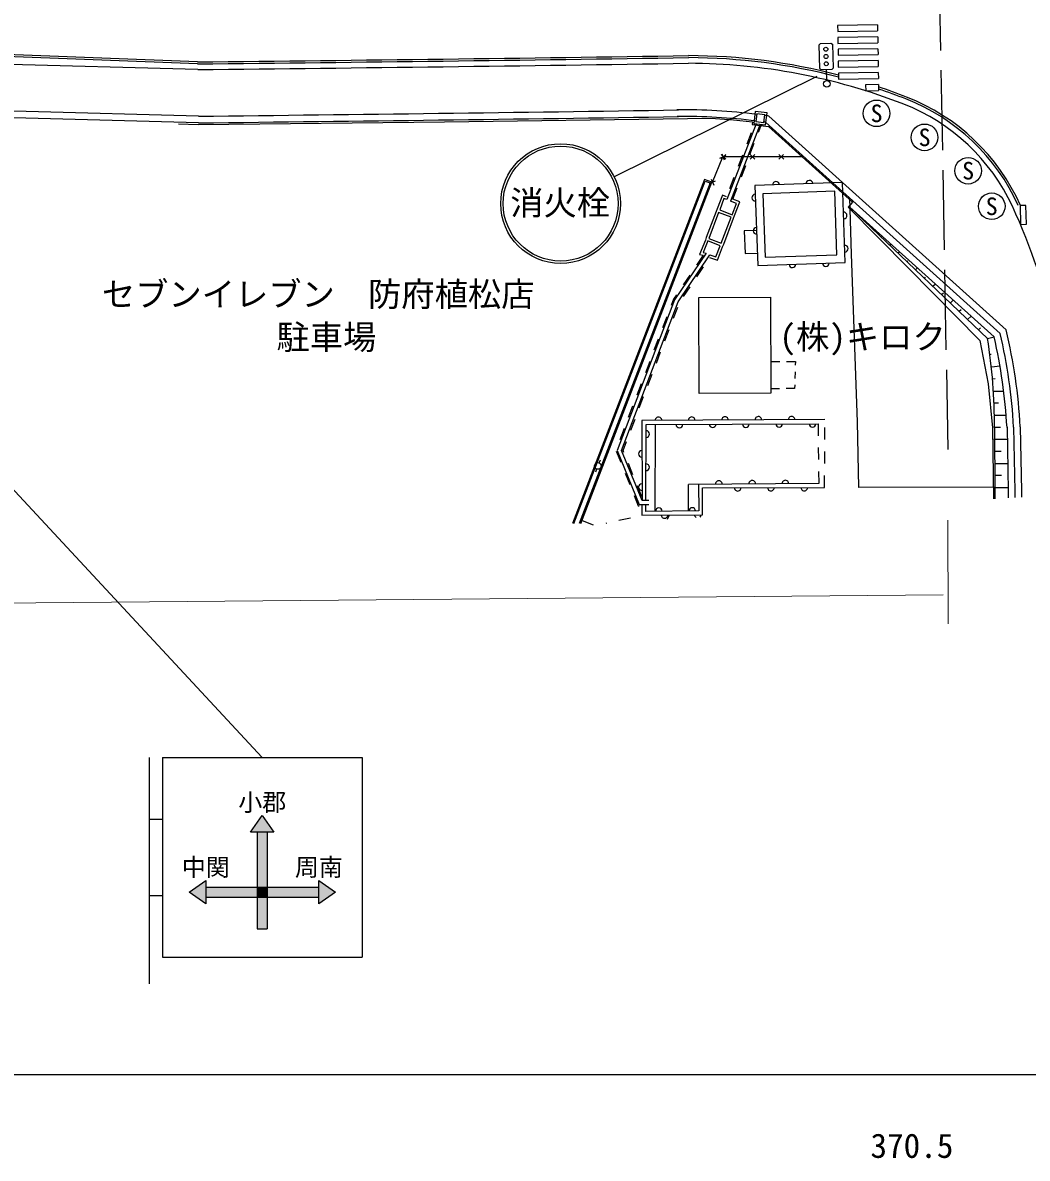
# Model space of a CAD drawing. Units: millimetres, scale not verified. Extents: x 40000 to 680000, y 20000 to 380000.
# Drawn here: x 371680 to 447169, y 198715 to 284040 of the extents above; entities that cross this region are included whole.
import ezdxf
from ezdxf.enums import TextEntityAlignment as Align

# ---------------------------------------------------------------- set-up
doc = ezdxf.new("R2010")
doc.units = ezdxf.units.MM
doc.header["$LTSCALE"] = 1000
doc.linetypes.add('DASHED', pattern=[7.5, 6, -1.5])
for name, color, linetype, lineweight in [('M-BGD', 7, 'Continuous', 25), ('M-BGD-EXST', 7, 'Continuous', 25), ('M-BMK-ROW', 30, 'Continuous', 25), ('M-STR-HTXT', 7, 'Continuous', 13), ('M-STR-STRC', 7, 'Continuous', 25), ('M-TTL-BAND', 7, 'Continuous', 25)]:
    doc.layers.add(name, color=color, linetype=linetype, lineweight=lineweight)
doc.layers.add('M-BMK-HTXT', color=7, linetype='Continuous')
doc.styles.add('ＭＳ ゴシック', font='')
doc.styles.get('ＭＳ ゴシック').set_extended_font_data('MS Gothic')

msp = doc.modelspace()

# ---------------------------------------------------------------- hatches: boundary and pattern name
at = {"layer": 'M-STR-STRC'}
for points in [[(389683, 224464), (390558, 223214), (390058, 223214), (389308, 223214), (388808, 223214)], [(389308, 223214), (390058, 223214), (390058, 219089), (389308, 219089)], [(385433, 219589), (385433, 219089), (385433, 218339), (385433, 217839), (384183, 218714)], [(393933, 219089), (393933, 219589), (395183, 218714), (393933, 217839), (393933, 218339)], [(384183, 218714), (384719, 219089), (385433, 219089), (385433, 218339), (385433, 217839)], [(385433, 219089), (389308, 219089), (389308, 218339), (385433, 218339)], [(389308, 219089), (390058, 219089), (390058, 218339), (389308, 218339)], [(390058, 219089), (393933, 219089), (393933, 218339), (390058, 218339)], [(389308, 218339), (390058, 218339), (390058, 215964), (389308, 215964)]]:
    msp.add_hatch(color=256, dxfattribs=at).paths.add_polyline_path(points)

# ---------------------------------------------------------------- linework, layer by layer
at = {"layer": 'M-BGD', "linetype": 'DASHED'}
msp.add_line((441221, 251967), (440609, 285664), dxfattribs=at)
at = {"layer": 'M-BGD'}
for p, q in [((384831, 280516), (344886, 281578)), ((371919, 276860), (344858, 277579)), ((371932, 277360), (344896, 278078)), ((384889, 277016), (371932, 277360)), ((384894, 276516), (371919, 276860)), ((426788, 276453), (424579, 270746)), ((445128, 260695), (427527, 276551)), ((445579, 260962), (427750, 277023)), ((427102, 276414), (424868, 270638)), ((426414, 275763), (426089, 274924)), ((426981, 275825), (427204, 276401)), ((426332, 274146), (426657, 274985)), ((423519, 272059), (424301, 273961)), ((424071, 273865), (424532, 274057)), ((424519, 273779), (424165, 274131)), ((424166, 273778), (424518, 274132)), ((424205, 274192), (424398, 273730)), ((430388, 273974), (424342, 273955)), ((425764, 274084), (425439, 273245)), ((426691, 273786), (426336, 274138)), ((426337, 273784), (426690, 274139)), ((428863, 273792), (428508, 274145)), ((428509, 273791), (428861, 274146)), ((425682, 272467), (426007, 273306)), ((423422, 272290), (423615, 271828)), ((425114, 272406), (424789, 271566)), ((423288, 271963), (423749, 272155)), ((425033, 270788), (425358, 271628)), ((433965, 266642), (433826, 270876)), ((444672, 260433), (433846, 270185)), ((433846, 270185), (444194, 260290)), ((434550, 269513), (434530, 269493)), ((434905, 269232), (434875, 269202)), ((435596, 268642), (435547, 268594)), ((436245, 268025), (436176, 267957)), ((436898, 267398), (436830, 267332)), ((422804, 266576), (422303, 265829)), ((434419, 254039), (433965, 266642)), ((437584, 266818), (437478, 266713)), ((422334, 264950), (422835, 265697)), ((438200, 266154), (438132, 266087)), ((438924, 265611), (438779, 265468)), ((421802, 265081), (421301, 264333)), ((439503, 264911), (439433, 264842)), ((421330, 263456), (421832, 264203)), ((440264, 264404), (440080, 264223)), ((440863, 263730), (440732, 263600)), ((420578, 263255), (420399, 262786)), ((420800, 263586), (420578, 263255)), ((441603, 263198), (441382, 262979)), ((420580, 261830), (420901, 262671)), ((442197, 262468), (442059, 262332)), ((442943, 261991), (442683, 261734)), ((420078, 261945), (419757, 261105)), ((443659, 261122), (443494, 260959)), ((419436, 260264), (419115, 259423)), ((419938, 260148), (420259, 260989)), ((444189, 260321), (444676, 260434)), ((418794, 258582), (418473, 257742)), ((419296, 258467), (419617, 259307)), ((427902, 258575), (428572, 258580)), ((429072, 258584), (429743, 258588)), ((429743, 258588), (429735, 258318)), ((444446, 259119), (444360, 259108)), ((429720, 257818), (429705, 257318)), ((445120, 258228), (444468, 258168)), ((418152, 256901), (417831, 256060)), ((418654, 256785), (418975, 257626)), ((444767, 257275), (444554, 257265)), ((428546, 256540), (427910, 256536)), ((429682, 256548), (429046, 256544)), ((429690, 256819), (429682, 256548)), ((445402, 256329), (444622, 256328)), ((417510, 255219), (417189, 254378)), ((418012, 255103), (418333, 255944)), ((444997, 255460), (444668, 255448)), ((445585, 254520), (444697, 254519)), ((416868, 253538), (416547, 252697)), ((417370, 253422), (417691, 254262)), ((431955, 254225), (418195, 254147)), ((418195, 254147), (418217, 248142)), ((418513, 248135), (418525, 253845)), ((418525, 253845), (431448, 253910)), ((419202, 253848), (419188, 247328)), ((431448, 253910), (431457, 253010)), ((431951, 252714), (431953, 253614)), ((434499, 249112), (434419, 254039)), ((445165, 253627), (444706, 253632)), ((416790, 251902), (417049, 252581)), ((445662, 252711), (444662, 252711)), ((416283, 251856), (416619, 251022)), ((416856, 251741), (416790, 251902)), ((431466, 252110), (431475, 251210)), ((431945, 250914), (431948, 251814)), ((445198, 251818), (444678, 251823)), ((415003, 250963), (415101, 251192)), ((417536, 250075), (417196, 250908)), ((445695, 250903), (444695, 250902)), ((414809, 250502), (414714, 250271)), ((416955, 250187), (417291, 249352)), ((431484, 250310), (431493, 249424)), ((431940, 249114), (431942, 250014)), ((445230, 250009), (444711, 250015)), ((418216, 248408), (417876, 249242)), ((421701, 247358), (421705, 249354)), ((431493, 249424), (421705, 249354)), ((417627, 248517), (417941, 247738)), ((444731, 249146), (434499, 249112)), ((445728, 249094), (444727, 249093)), ((417941, 247738), (418001, 247737)), ((413708, 246644), (414548, 246322)), ((416465, 246651), (417344, 246846)), ((420124, 246730), (420246, 247022)), ((415529, 246443), (415586, 246456))]:
    msp.add_line(p, q, dxfattribs=at)
for points in [[(427504, 276364), (427615, 277257), (426722, 277368), (426610, 276475)], [(427373, 276531), (427448, 277126), (426852, 277201), (426778, 276605)], [(433290, 272028), (426697, 271801), (426925, 265800), (433487, 266024)], [(432864, 266603), (432708, 271377), (427300, 271189), (427481, 266420)], [(423227, 267822), (424174, 267474), (424909, 269430), (423975, 269785)]]:
    msp.add_lwpolyline(points, close=True, dxfattribs=at)
for points in [[(413615, 246401), (423461, 272054), (422912, 272264), (412985, 246401)], [(413092, 246401), (422970, 272134), (423332, 271996), (413507, 246401)], [(424557, 270966), (424258, 271074), (423869, 270059), (423789, 269857), (423039, 267890), (422977, 267710), (422544, 266627), (422804, 266576)], [(423298, 266386), (423883, 266188), (424277, 267198), (424361, 267401), (425096, 269359), (425166, 269543), (425575, 270574), (425033, 270788)], [(424579, 270746), (424375, 270820), (424056, 269986), (424980, 269616), (425315, 270462), (424868, 270638)], [(426825, 268425), (425899, 268394), (425963, 266695), (426889, 266727)], [(423316, 266591), (423766, 266439), (424092, 267273), (423164, 267640), (422819, 266778), (423031, 266736)], [(423031, 266736), (420667, 263209), (416350, 251901), (418009, 247837), (418720, 247831)], [(418731, 248130), (418217, 248142), (416682, 251900), (420942, 263056), (423316, 266591)], [(427885, 263423), (427910, 256210), (422515, 256171), (422489, 263385), (427859, 263423)], [(444706, 253588), (444732, 248825), (444737, 248270)], [(445645, 253645), (445732, 248838), (445736, 248333)], [(446145, 253654), (446232, 248845), (446236, 248364)], [(446645, 253673), (446732, 248851), (446736, 248395)], [(422458, 249353), (422482, 247354), (418512, 247323), (418513, 247833)], [(418216, 247836), (418213, 247038), (422761, 247075), (422772, 249094), (431940, 249114)]]:
    msp.add_lwpolyline(points, dxfattribs=at)
msp.add_circle((414905, 250733), 250, dxfattribs=at)
for centre, radius, start, end in [((275613, 10190279), 9910366, 270.63145, 270.84475), ((421542, 235991), 45000, 68.69784, 89.76867), ((298363, 8286478), 8009929, 270.61894, 270.87696), ((421536, 235991), 41500, 82.64936, 90.95389), ((432441, 263942), 15000, 24.84016, 68.69784), ((298359, 8286799), 8010750, 270.61894, 270.87696), ((421536, 235991), 41000, 82.64645, 90.9556), ((421536, 235991), 41000, 81.59825, 81.80791), ((421536, 235991), 41500, 81.38918, 81.82092), ((430792, 271942), 250, 1.9741, 181.9741), ((428293, 271856), 250, 1.9741, 181.9741), ((426731, 270899), 250, 92.1781, 272.1781), ((433371, 269559), 250, 271.87714, 91.87714), ((405216, 251339), 45000, 358.94085, 24.84016), ((426826, 268401), 250, 92.1781, 272.1781), ((433453, 267060), 250, 271.87714, 91.87714), ((429526, 265889), 250, 181.95487, 1.95487), ((432024, 265974), 250, 181.95487, 1.95487), ((401052, 253621), 43654, 359.95714, 8.82931), ((405210, 251339), 40500, 3.23803, 12.97766), ((405210, 251339), 41000, 3.23803, 13.19162), ((405210, 251339), 41500, 3.22474, 13.40851), ((419455, 254154), 250, 0.3245, 180.3245), ((421955, 254168), 250, 0.3245, 180.3245), ((424455, 254182), 250, 0.3245, 180.3245), ((426955, 254197), 250, 0.3245, 180.3245), ((429455, 254211), 250, 0.3245, 180.3245), ((421025, 253857), 250, 180.28892, 0.28892), ((423524, 253870), 250, 180.28892, 0.28892), ((426024, 253883), 250, 180.28892, 0.28892), ((428524, 253895), 250, 180.28892, 0.28892), ((431024, 253908), 250, 180.28892, 0.28892), ((418523, 253135), 250, 269.8826, 89.8826), ((418204, 251647), 250, 90.21337, 270.21337), ((418518, 250635), 250, 269.8826, 89.8826), ((418214, 249147), 250, 90.21337, 270.21337), ((423993, 249371), 250, 0.41039, 180.41039), ((426493, 249389), 250, 0.41039, 180.41039), ((428993, 249407), 250, 0.41039, 180.41039), ((425408, 249100), 250, 180.12401, 0.12401), ((427908, 249105), 250, 180.12401, 0.12401), ((430408, 249110), 250, 180.12401, 0.12401), ((419481, 247330), 250, 0.44471, 180.44471), ((421981, 247350), 250, 0.44471, 180.44471), ((419916, 247052), 250, 180.45652, 0.45652), ((422416, 247072), 250, 180.45652, 235.86594), ((422416, 247072), 250, 311.29446, 0.45652)]:
    msp.add_arc(centre, radius, start, end, dxfattribs=at)
at = {"layer": 'M-BGD-EXST'}
for p, q in [((431521, 282387), (431618, 282489)), ((431618, 282489), (432418, 282512)), ((432418, 282512), (432521, 282415)), ((431572, 280587), (431521, 282387)), ((432521, 282415), (432572, 280616)), ((431675, 280490), (431572, 280587)), ((432475, 280513), (431675, 280490)), ((432097, 279702), (432075, 280502)), ((432572, 280616), (432475, 280513))]:
    msp.add_line(p, q, dxfattribs=at)
for centre, radius in [((432031, 282051), 150), ((432046, 281501), 150), ((432062, 280951), 150), ((432105, 279452), 250), ((435843, 277229), 1000), ((439451, 275425), 1000), ((442725, 272919), 1000), ((444496, 270246), 1000)]:
    msp.add_circle(centre, radius, dxfattribs=at)
at = {"layer": 'M-BMK-ROW'}
for p, q in [((384877, 276387), (403377, 276596)), ((403377, 276596), (421627, 276854)), ((421627, 276854), (423377, 276855)), ((423377, 276855), (425099, 276745)), ((425099, 276745), (426529, 276586)), ((426529, 276586), (426504, 276388)), ((383377, 276437), (384877, 276387)), ((426504, 276388), (427734, 276235)), ((427734, 276235), (434045, 270550)), ((434045, 270550), (433715, 270183)), ((433715, 270183), (438232, 265609)), ((438232, 265609), (443614, 260161)), ((443614, 260161), (444221, 256910)), ((444221, 256910), (444552, 253593)), ((444552, 253593), (444631, 248264))]:
    msp.add_line(p, q, dxfattribs=at)
at = {"layer": 'M-STR-HTXT'}
for p, q in [((441189, 246654), (441229, 238884)), ((440857, 241049), (354961, 240297))]:
    msp.add_line(p, q, dxfattribs=at)
at = {"layer": 'M-STR-STRC'}
for p, q in [((435914, 283889), (432915, 283840)), ((432915, 283840), (432922, 283390)), ((432922, 283390), (435922, 283439)), ((435914, 283889), (435922, 283439)), ((384820, 280941), (344883, 282503)), ((384826, 281090), (344886, 282653)), ((435929, 282989), (432930, 282940)), ((432930, 282940), (432937, 282490)), ((432937, 282490), (435937, 282539)), ((435929, 282989), (435937, 282539)), ((435944, 282089), (432945, 282040)), ((432945, 282040), (432952, 281590)), ((432952, 281590), (435952, 281639)), ((435944, 282089), (435952, 281639)), ((341058, 281137), (389683, 228830)), ((435959, 281189), (432959, 281140)), ((432959, 281140), (432967, 280690)), ((432967, 280690), (435966, 280740)), ((435959, 281189), (435966, 280740)), ((431359, 279992), (416136, 272447)), ((435974, 280290), (432974, 280240)), ((432974, 280240), (432982, 279790)), ((435974, 280290), (435981, 279840)), ((432982, 279790), (435981, 279840)), ((435989, 279390), (435018, 279374)), ((435018, 279374), (435025, 278924)), ((435989, 279390), (435996, 278940)), ((435025, 278924), (435996, 278940)), ((446653, 268889), (447103, 268899)), ((381183, 228830), (381183, 211830)), ((382183, 228830), (382183, 213830)), ((382183, 228830), (397183, 228830)), ((397183, 228830), (397183, 213830)), ((388808, 223214), (389683, 224464)), ((389683, 224464), (390558, 223214)), ((381183, 224205), (382183, 224205)), ((390558, 223214), (388808, 223214)), ((389308, 223214), (389308, 215964)), ((390058, 223214), (390058, 215964)), ((384183, 218714), (385433, 219589)), ((385433, 219589), (385433, 217839)), ((393933, 217839), (393933, 219589)), ((393933, 219589), (395183, 218714)), ((381183, 218455), (382183, 218455)), ((385433, 217839), (384183, 218714)), ((385433, 219089), (393933, 219089)), ((395183, 218714), (393933, 217839)), ((385433, 218339), (393933, 218339)), ((389308, 215964), (390058, 215964)), ((382183, 213830), (397183, 213830))]:
    msp.add_line(p, q, dxfattribs=at)
msp.add_lwpolyline([(447103, 268899), (447072, 270314), (446622, 270304), (446653, 268889)], dxfattribs=at)
for radius in [4500, 4320]:
    msp.add_circle((412104, 270449), radius, dxfattribs=at)
for centre, radius, start, end in [((275770, 10177169), 9896680, 270.63136, 270.845), ((275770, 10177169), 9896830, 270.63136, 270.845), ((421542, 235991), 45575, 75.47015, 89.7805), ((421542, 235991), 45425, 75.41777, 89.77874), ((421542, 235991), 45575, 68.69784, 71.51587), ((421542, 235991), 45425, 68.69784, 71.44912), ((432441, 263942), 15425, 24.34908, 68.69784), ((432441, 263942), 15575, 24.11391, 68.69784)]:
    msp.add_arc(centre, radius, start, end, dxfattribs=at)
at = {"layer": 'M-TTL-BAND'}
msp.add_line((40000, 205000), (579000, 205000), dxfattribs=at)

# ---------------------------------------------------------------- texts
at = {"layer": 'M-BGD-EXST', "style": 'ＭＳ ゴシック'}
for p in [(435843, 277229), (439451, 275425), (442725, 272919), (444496, 270246)]:
    msp.add_text('S', height=1320, dxfattribs=at).set_placement(p, align=Align.MIDDLE_CENTER)
at = {"layer": 'M-BMK-HTXT', "style": 'ＭＳ ゴシック'}
for s, p in [('セブンイレブン\u3000防府植松店', (393884, 263640)), ('駐車場', (394504, 260412)), ('(株)キロク', (434791, 260438))]:
    msp.add_text(s, height=1833, dxfattribs=at).set_placement(p, align=Align.MIDDLE_CENTER)
at = {"layer": 'M-STR-STRC', "style": 'ＭＳ ゴシック'}
for s, height, p in [('消火栓', 1833, (412067, 270511)), ('小郡', 1320, (389683, 225464)), ('中関', 1320, (385433, 220589)), ('周南', 1320, (393933, 220589))]:
    msp.add_text(s, height=height, dxfattribs=at).set_placement(p, align=Align.MIDDLE_CENTER)
at = {"layer": 'M-TTL-BAND', "style": 'ＭＳ ゴシック'}
msp.add_text('370.5', height=1833, dxfattribs=at).set_placement((438500, 198195), align=Align.BOTTOM_CENTER)

doc.saveas('drawing.dxf')
